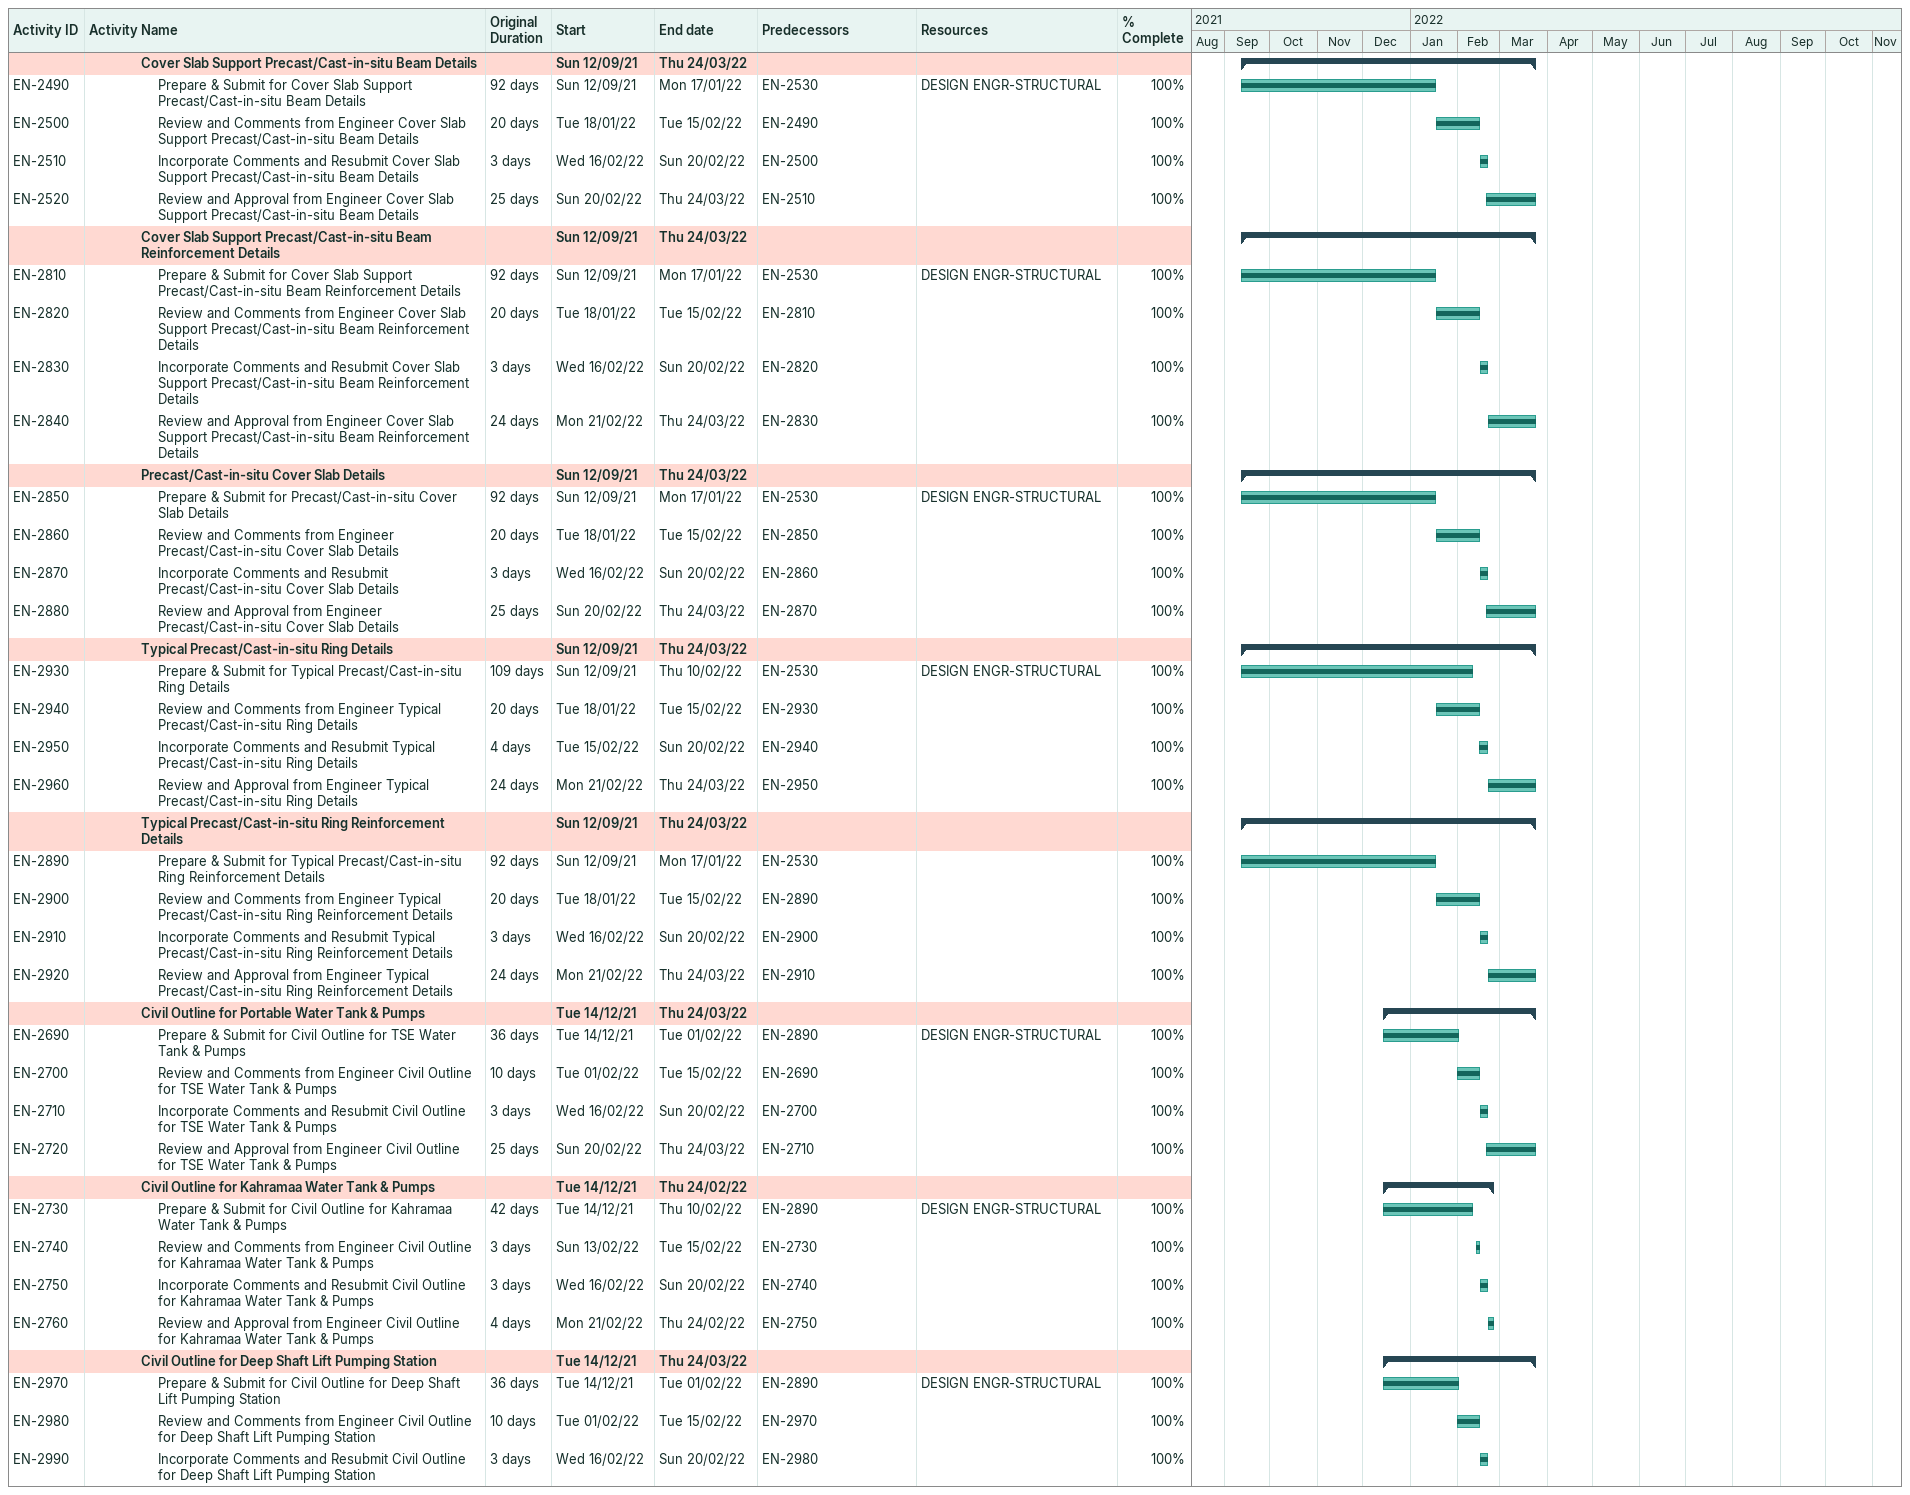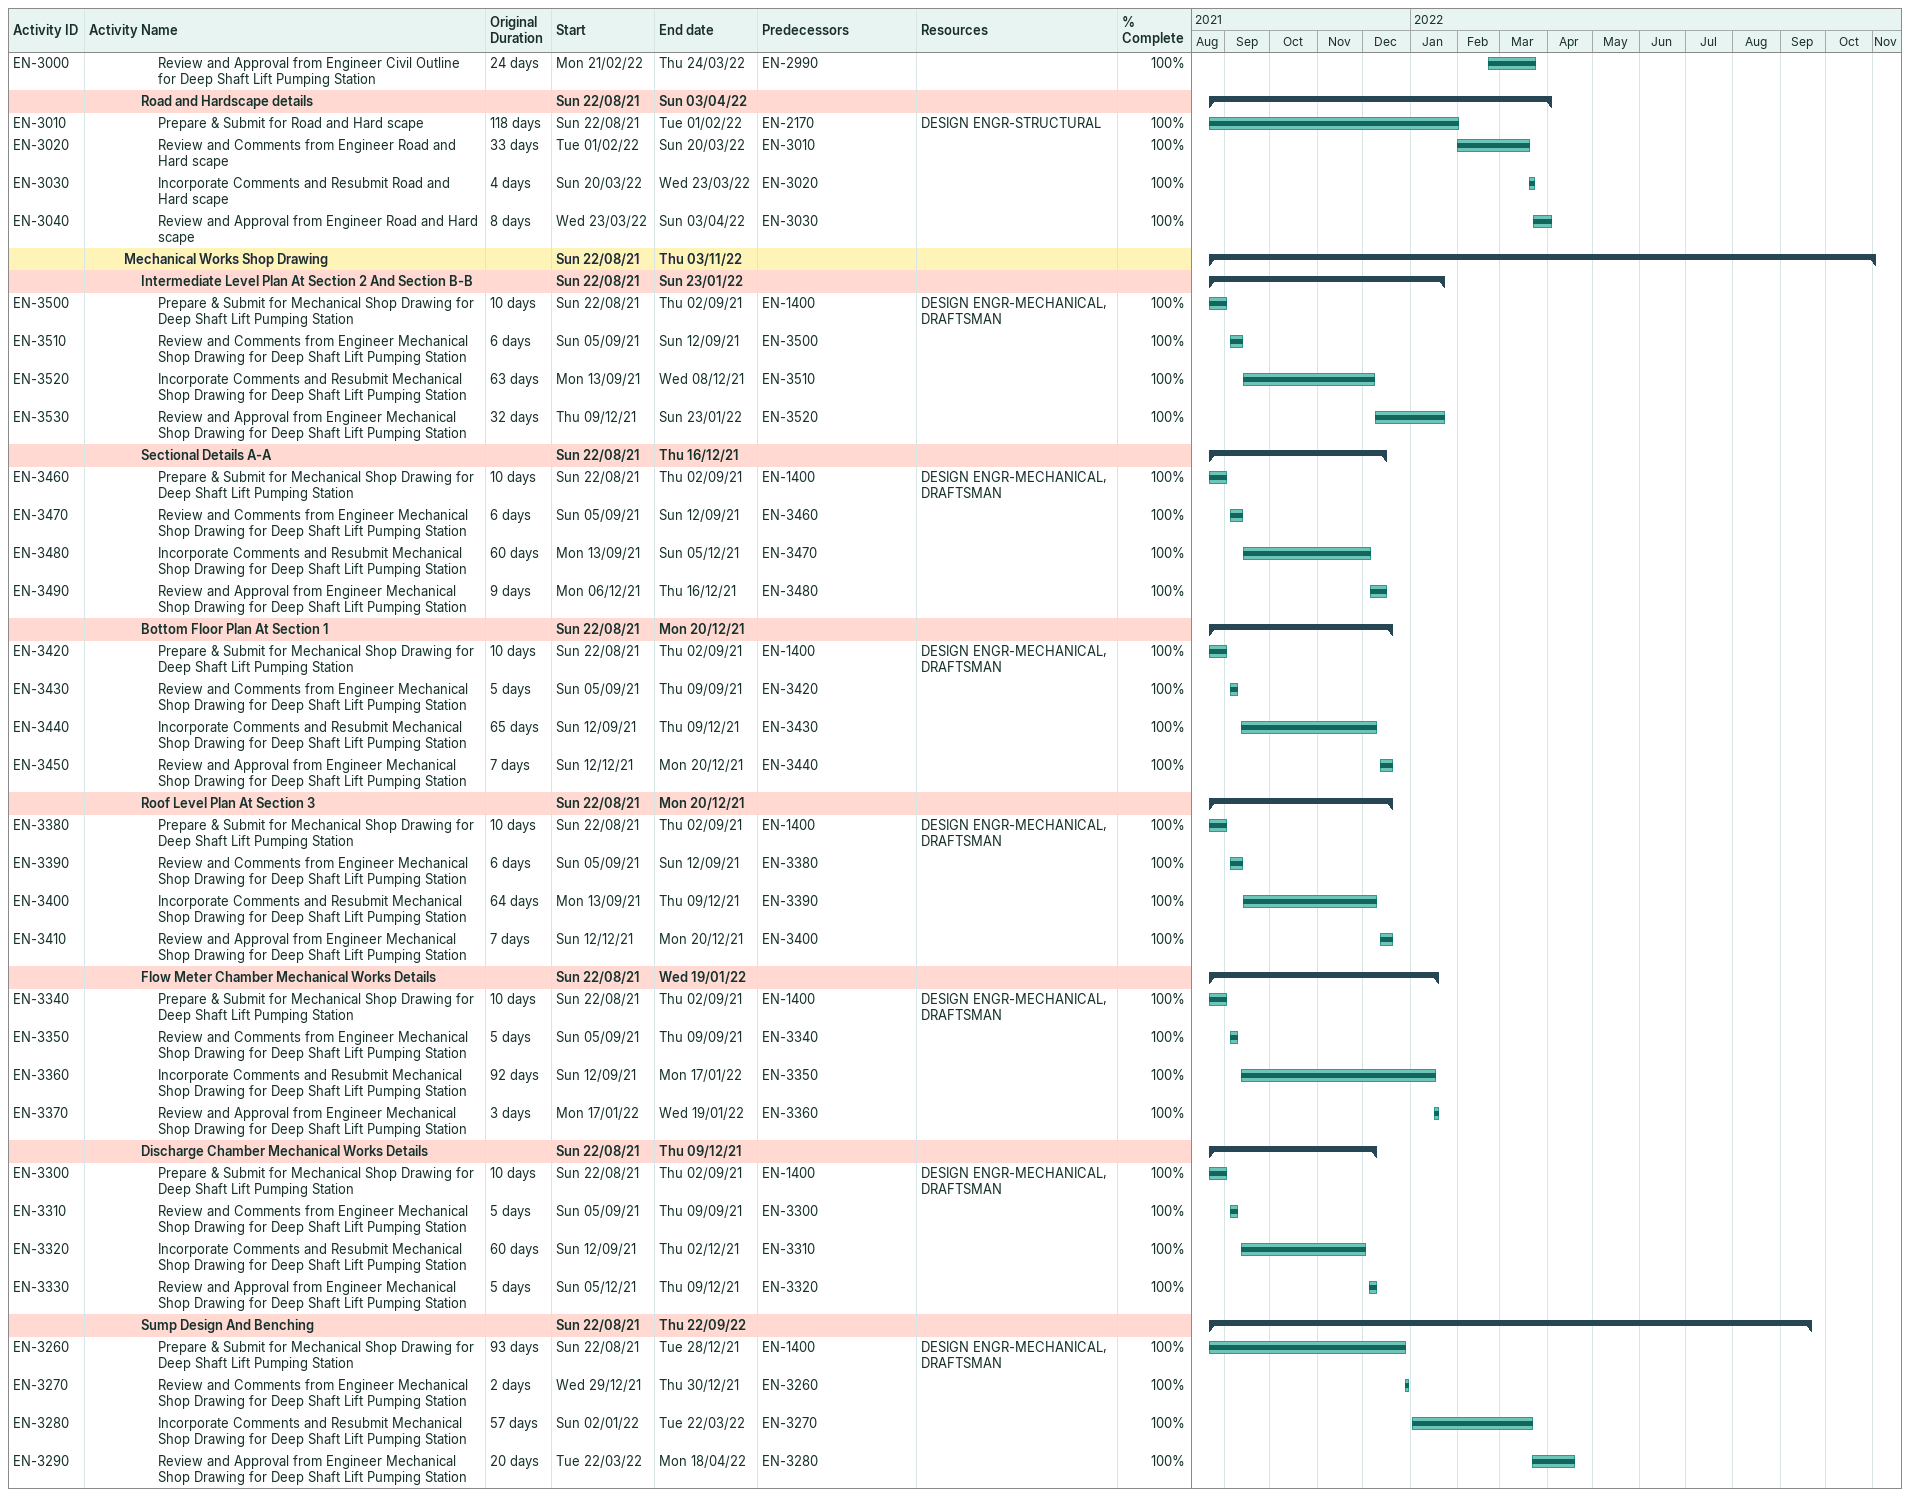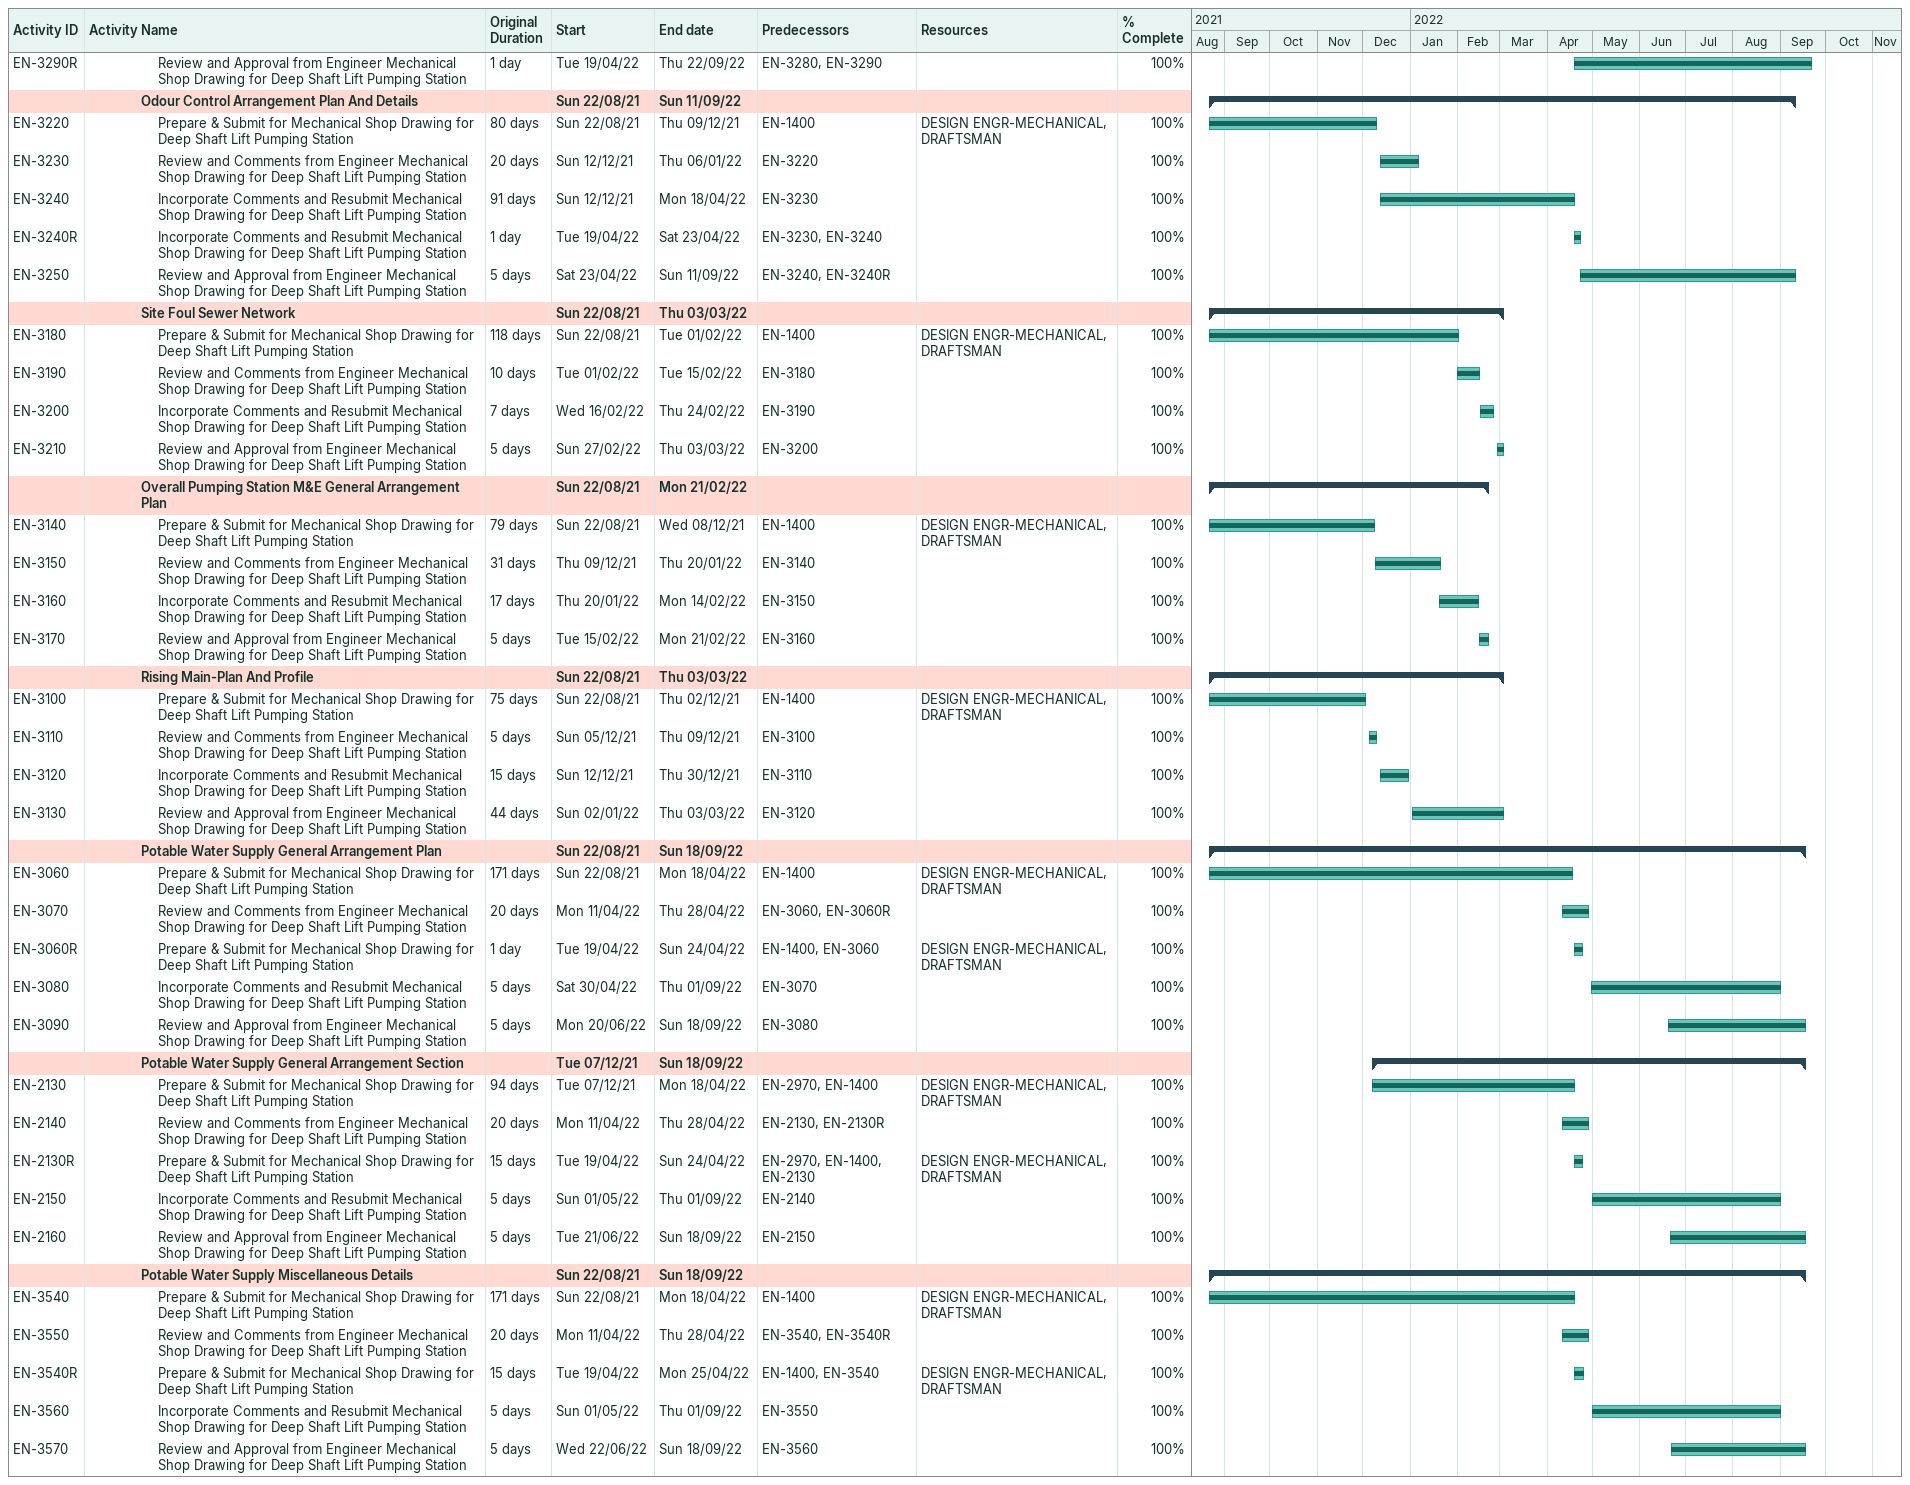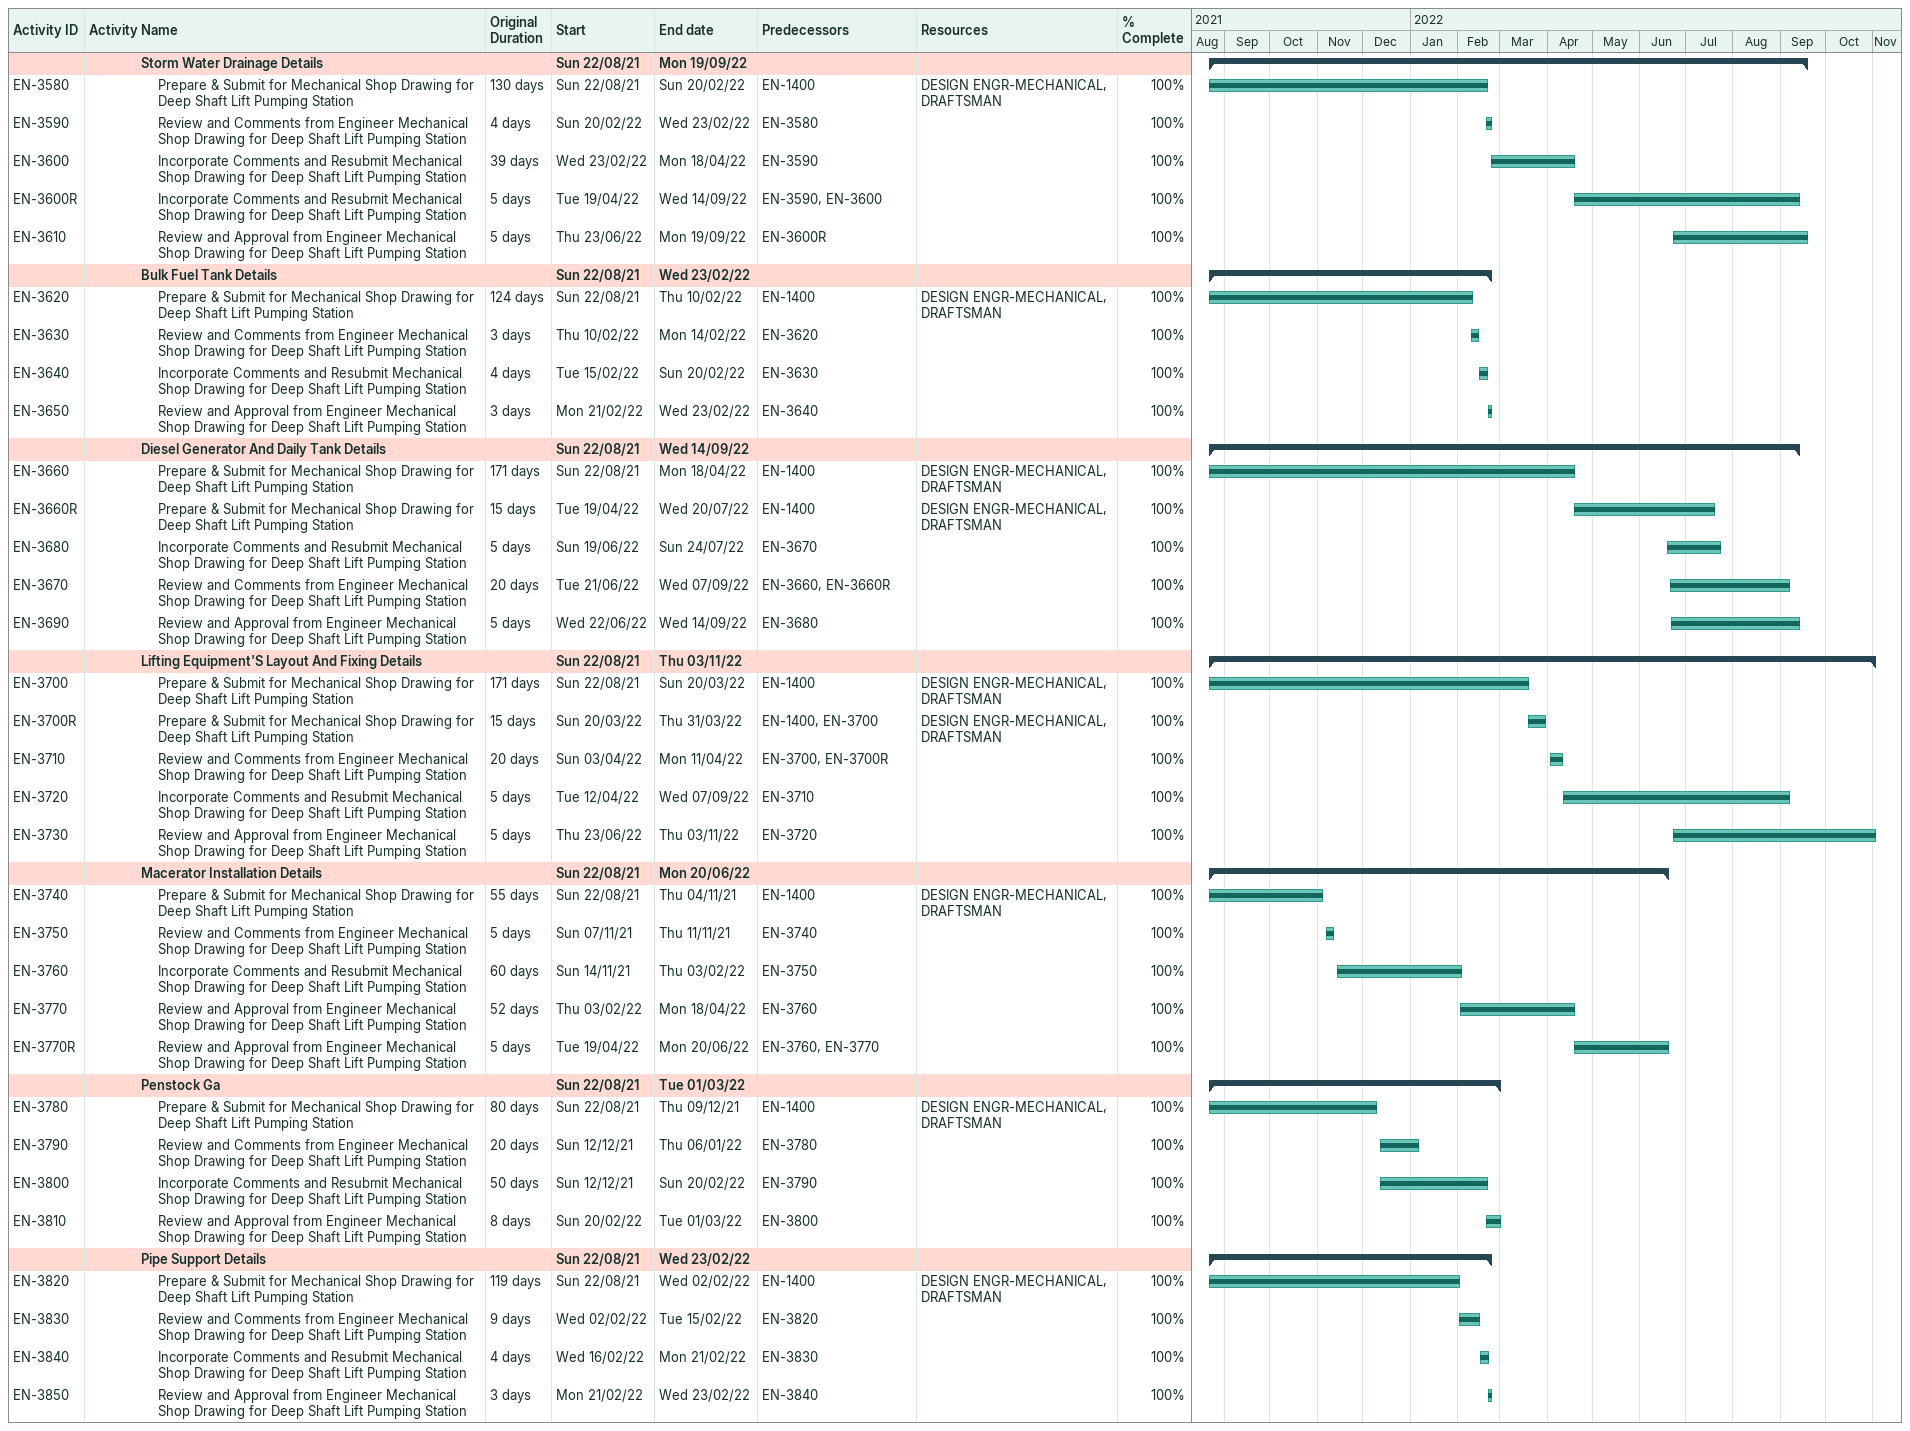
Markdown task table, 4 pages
| ID | Level | Task | Original duration | Start | Finish | Predecessors | Resources | % complete |
|---|---|---|---|---|---|---|---|---|
|  | 4 | **Cover Slab Support Precast/Cast-in-situ Beam Details** |  | 2021-09-12 | 2022-03-24 |  |  |  |
| EN-2490 | 5 | Prepare & Submit for Cover Slab Support Precast/Cast-in-situ Beam Details | 92d | 2021-09-12 | 2022-01-17 | EN-2530 | DESIGN ENGR-STRUCTURAL | 100 |
| EN-2500 | 5 | Review and Comments from Engineer Cover Slab Support Precast/Cast-in-situ Beam Details | 20d | 2022-01-18 | 2022-02-15 | EN-2490 |  | 100 |
| EN-2510 | 5 | Incorporate Comments and Resubmit Cover Slab Support Precast/Cast-in-situ Beam Details | 3d | 2022-02-16 | 2022-02-20 | EN-2500 |  | 100 |
| EN-2520 | 5 | Review and Approval from Engineer Cover Slab Support Precast/Cast-in-situ Beam Details | 25d | 2022-02-20 | 2022-03-24 | EN-2510 |  | 100 |
|  | 4 | **Cover Slab Support Precast/Cast-in-situ Beam Reinforcement Details** |  | 2021-09-12 | 2022-03-24 |  |  |  |
| EN-2810 | 5 | Prepare & Submit for Cover Slab Support Precast/Cast-in-situ Beam Reinforcement Details | 92d | 2021-09-12 | 2022-01-17 | EN-2530 | DESIGN ENGR-STRUCTURAL | 100 |
| EN-2820 | 5 | Review and Comments from Engineer Cover Slab Support Precast/Cast-in-situ Beam Reinforcement Details | 20d | 2022-01-18 | 2022-02-15 | EN-2810 |  | 100 |
| EN-2830 | 5 | Incorporate Comments and Resubmit Cover Slab Support Precast/Cast-in-situ Beam Reinforcement Details | 3d | 2022-02-16 | 2022-02-20 | EN-2820 |  | 100 |
| EN-2840 | 5 | Review and Approval from Engineer Cover Slab Support Precast/Cast-in-situ Beam Reinforcement Details | 24d | 2022-02-21 | 2022-03-24 | EN-2830 |  | 100 |
|  | 4 | **Precast/Cast-in-situ Cover Slab Details** |  | 2021-09-12 | 2022-03-24 |  |  |  |
| EN-2850 | 5 | Prepare & Submit for Precast/Cast-in-situ Cover Slab Details | 92d | 2021-09-12 | 2022-01-17 | EN-2530 | DESIGN ENGR-STRUCTURAL | 100 |
| EN-2860 | 5 | Review and Comments from Engineer Precast/Cast-in-situ Cover Slab Details | 20d | 2022-01-18 | 2022-02-15 | EN-2850 |  | 100 |
| EN-2870 | 5 | Incorporate Comments and Resubmit Precast/Cast-in-situ Cover Slab Details | 3d | 2022-02-16 | 2022-02-20 | EN-2860 |  | 100 |
| EN-2880 | 5 | Review and Approval from Engineer Precast/Cast-in-situ Cover Slab Details | 25d | 2022-02-20 | 2022-03-24 | EN-2870 |  | 100 |
|  | 4 | **Typical Precast/Cast-in-situ Ring Details** |  | 2021-09-12 | 2022-03-24 |  |  |  |
| EN-2930 | 5 | Prepare & Submit for Typical Precast/Cast-in-situ Ring Details | 109d | 2021-09-12 | 2022-02-10 | EN-2530 | DESIGN ENGR-STRUCTURAL | 100 |
| EN-2940 | 5 | Review and Comments from Engineer Typical Precast/Cast-in-situ Ring Details | 20d | 2022-01-18 | 2022-02-15 | EN-2930 |  | 100 |
| EN-2950 | 5 | Incorporate Comments and Resubmit Typical Precast/Cast-in-situ Ring Details | 4d | 2022-02-15 | 2022-02-20 | EN-2940 |  | 100 |
| EN-2960 | 5 | Review and Approval from Engineer Typical Precast/Cast-in-situ Ring Details | 24d | 2022-02-21 | 2022-03-24 | EN-2950 |  | 100 |
|  | 4 | **Typical Precast/Cast-in-situ Ring Reinforcement Details** |  | 2021-09-12 | 2022-03-24 |  |  |  |
| EN-2890 | 5 | Prepare & Submit for Typical Precast/Cast-in-situ Ring Reinforcement Details | 92d | 2021-09-12 | 2022-01-17 | EN-2530 |  | 100 |
| EN-2900 | 5 | Review and Comments from Engineer Typical Precast/Cast-in-situ Ring Reinforcement Details | 20d | 2022-01-18 | 2022-02-15 | EN-2890 |  | 100 |
| EN-2910 | 5 | Incorporate Comments and Resubmit Typical Precast/Cast-in-situ Ring Reinforcement Details | 3d | 2022-02-16 | 2022-02-20 | EN-2900 |  | 100 |
| EN-2920 | 5 | Review and Approval from Engineer Typical Precast/Cast-in-situ Ring Reinforcement Details | 24d | 2022-02-21 | 2022-03-24 | EN-2910 |  | 100 |
|  | 4 | **Civil Outline for Portable Water Tank & Pumps** |  | 2021-12-14 | 2022-03-24 |  |  |  |
| EN-2690 | 5 | Prepare & Submit for Civil Outline for TSE Water Tank & Pumps | 36d | 2021-12-14 | 2022-02-01 | EN-2890 | DESIGN ENGR-STRUCTURAL | 100 |
| EN-2700 | 5 | Review and Comments from Engineer Civil Outline for TSE Water Tank & Pumps | 10d | 2022-02-01 | 2022-02-15 | EN-2690 |  | 100 |
| EN-2710 | 5 | Incorporate Comments and Resubmit Civil Outline for TSE Water Tank & Pumps | 3d | 2022-02-16 | 2022-02-20 | EN-2700 |  | 100 |
| EN-2720 | 5 | Review and Approval from Engineer Civil Outline for TSE Water Tank & Pumps | 25d | 2022-02-20 | 2022-03-24 | EN-2710 |  | 100 |
|  | 4 | **Civil Outline for Kahramaa Water Tank & Pumps** |  | 2021-12-14 | 2022-02-24 |  |  |  |
| EN-2730 | 5 | Prepare & Submit for Civil Outline for Kahramaa Water Tank & Pumps | 42d | 2021-12-14 | 2022-02-10 | EN-2890 | DESIGN ENGR-STRUCTURAL | 100 |
| EN-2740 | 5 | Review and Comments from Engineer Civil Outline for Kahramaa Water Tank & Pumps | 3d | 2022-02-13 | 2022-02-15 | EN-2730 |  | 100 |
| EN-2750 | 5 | Incorporate Comments and Resubmit Civil Outline for Kahramaa Water Tank & Pumps | 3d | 2022-02-16 | 2022-02-20 | EN-2740 |  | 100 |
| EN-2760 | 5 | Review and Approval from Engineer Civil Outline for Kahramaa Water Tank & Pumps | 4d | 2022-02-21 | 2022-02-24 | EN-2750 |  | 100 |
|  | 4 | **Civil Outline for Deep Shaft Lift Pumping Station** |  | 2021-12-14 | 2022-03-24 |  |  |  |
| EN-2970 | 5 | Prepare & Submit for Civil Outline for Deep Shaft Lift Pumping Station | 36d | 2021-12-14 | 2022-02-01 | EN-2890 | DESIGN ENGR-STRUCTURAL | 100 |
| EN-2980 | 5 | Review and Comments from Engineer Civil Outline for Deep Shaft Lift Pumping Station | 10d | 2022-02-01 | 2022-02-15 | EN-2970 |  | 100 |
| EN-2990 | 5 | Incorporate Comments and Resubmit Civil Outline for Deep Shaft Lift Pumping Station | 3d | 2022-02-16 | 2022-02-20 | EN-2980 |  | 100 |
| EN-3000 | 5 | Review and Approval from Engineer Civil Outline for Deep Shaft Lift Pumping Station | 24d | 2022-02-21 | 2022-03-24 | EN-2990 |  | 100 |
|  | 4 | **Road and Hardscape details** |  | 2021-08-22 | 2022-04-03 |  |  |  |
| EN-3010 | 5 | Prepare & Submit for Road and Hard scape | 118d | 2021-08-22 | 2022-02-01 | EN-2170 | DESIGN ENGR-STRUCTURAL | 100 |
| EN-3020 | 5 | Review and Comments from Engineer Road and Hard scape | 33d | 2022-02-01 | 2022-03-20 | EN-3010 |  | 100 |
| EN-3030 | 5 | Incorporate Comments and Resubmit Road and Hard scape | 4d | 2022-03-20 | 2022-03-23 | EN-3020 |  | 100 |
| EN-3040 | 5 | Review and Approval from Engineer Road and Hard scape | 8d | 2022-03-23 | 2022-04-03 | EN-3030 |  | 100 |
|  | 3 | **Mechanical Works Shop Drawing** |  | 2021-08-22 | 2022-11-03 |  |  |  |
|  | 4 | **Intermediate Level Plan At Section 2 And Section B-B** |  | 2021-08-22 | 2022-01-23 |  |  |  |
| EN-3500 | 5 | Prepare & Submit for Mechanical Shop Drawing for Deep Shaft Lift Pumping Station | 10d | 2021-08-22 | 2021-09-02 | EN-1400 | DESIGN ENGR-MECHANICAL, DRAFTSMAN | 100 |
| EN-3510 | 5 | Review and Comments from Engineer Mechanical Shop Drawing for Deep Shaft Lift Pumping Station | 6d | 2021-09-05 | 2021-09-12 | EN-3500 |  | 100 |
| EN-3520 | 5 | Incorporate Comments and Resubmit Mechanical Shop Drawing for Deep Shaft Lift Pumping Station | 63d | 2021-09-13 | 2021-12-08 | EN-3510 |  | 100 |
| EN-3530 | 5 | Review and Approval from Engineer Mechanical Shop Drawing for Deep Shaft Lift Pumping Station | 32d | 2021-12-09 | 2022-01-23 | EN-3520 |  | 100 |
|  | 4 | **Sectional Details A-A** |  | 2021-08-22 | 2021-12-16 |  |  |  |
| EN-3460 | 5 | Prepare & Submit for Mechanical Shop Drawing for Deep Shaft Lift Pumping Station | 10d | 2021-08-22 | 2021-09-02 | EN-1400 | DESIGN ENGR-MECHANICAL, DRAFTSMAN | 100 |
| EN-3470 | 5 | Review and Comments from Engineer Mechanical Shop Drawing for Deep Shaft Lift Pumping Station | 6d | 2021-09-05 | 2021-09-12 | EN-3460 |  | 100 |
| EN-3480 | 5 | Incorporate Comments and Resubmit Mechanical Shop Drawing for Deep Shaft Lift Pumping Station | 60d | 2021-09-13 | 2021-12-05 | EN-3470 |  | 100 |
| EN-3490 | 5 | Review and Approval from Engineer Mechanical Shop Drawing for Deep Shaft Lift Pumping Station | 9d | 2021-12-06 | 2021-12-16 | EN-3480 |  | 100 |
|  | 4 | **Bottom Floor Plan At Section 1** |  | 2021-08-22 | 2021-12-20 |  |  |  |
| EN-3420 | 5 | Prepare & Submit for Mechanical Shop Drawing for Deep Shaft Lift Pumping Station | 10d | 2021-08-22 | 2021-09-02 | EN-1400 | DESIGN ENGR-MECHANICAL, DRAFTSMAN | 100 |
| EN-3430 | 5 | Review and Comments from Engineer Mechanical Shop Drawing for Deep Shaft Lift Pumping Station | 5d | 2021-09-05 | 2021-09-09 | EN-3420 |  | 100 |
| EN-3440 | 5 | Incorporate Comments and Resubmit Mechanical Shop Drawing for Deep Shaft Lift Pumping Station | 65d | 2021-09-12 | 2021-12-09 | EN-3430 |  | 100 |
| EN-3450 | 5 | Review and Approval from Engineer Mechanical Shop Drawing for Deep Shaft Lift Pumping Station | 7d | 2021-12-12 | 2021-12-20 | EN-3440 |  | 100 |
|  | 4 | **Roof Level Plan At Section 3** |  | 2021-08-22 | 2021-12-20 |  |  |  |
| EN-3380 | 5 | Prepare & Submit for Mechanical Shop Drawing for Deep Shaft Lift Pumping Station | 10d | 2021-08-22 | 2021-09-02 | EN-1400 | DESIGN ENGR-MECHANICAL, DRAFTSMAN | 100 |
| EN-3390 | 5 | Review and Comments from Engineer Mechanical Shop Drawing for Deep Shaft Lift Pumping Station | 6d | 2021-09-05 | 2021-09-12 | EN-3380 |  | 100 |
| EN-3400 | 5 | Incorporate Comments and Resubmit Mechanical Shop Drawing for Deep Shaft Lift Pumping Station | 64d | 2021-09-13 | 2021-12-09 | EN-3390 |  | 100 |
| EN-3410 | 5 | Review and Approval from Engineer Mechanical Shop Drawing for Deep Shaft Lift Pumping Station | 7d | 2021-12-12 | 2021-12-20 | EN-3400 |  | 100 |
|  | 4 | **Flow Meter Chamber Mechanical Works Details** |  | 2021-08-22 | 2022-01-19 |  |  |  |
| EN-3340 | 5 | Prepare & Submit for Mechanical Shop Drawing for Deep Shaft Lift Pumping Station | 10d | 2021-08-22 | 2021-09-02 | EN-1400 | DESIGN ENGR-MECHANICAL, DRAFTSMAN | 100 |
| EN-3350 | 5 | Review and Comments from Engineer Mechanical Shop Drawing for Deep Shaft Lift Pumping Station | 5d | 2021-09-05 | 2021-09-09 | EN-3340 |  | 100 |
| EN-3360 | 5 | Incorporate Comments and Resubmit Mechanical Shop Drawing for Deep Shaft Lift Pumping Station | 92d | 2021-09-12 | 2022-01-17 | EN-3350 |  | 100 |
| EN-3370 | 5 | Review and Approval from Engineer Mechanical Shop Drawing for Deep Shaft Lift Pumping Station | 3d | 2022-01-17 | 2022-01-19 | EN-3360 |  | 100 |
|  | 4 | **Discharge Chamber Mechanical Works Details** |  | 2021-08-22 | 2021-12-09 |  |  |  |
| EN-3300 | 5 | Prepare & Submit for Mechanical Shop Drawing for Deep Shaft Lift Pumping Station | 10d | 2021-08-22 | 2021-09-02 | EN-1400 | DESIGN ENGR-MECHANICAL, DRAFTSMAN | 100 |
| EN-3310 | 5 | Review and Comments from Engineer Mechanical Shop Drawing for Deep Shaft Lift Pumping Station | 5d | 2021-09-05 | 2021-09-09 | EN-3300 |  | 100 |
| EN-3320 | 5 | Incorporate Comments and Resubmit Mechanical Shop Drawing for Deep Shaft Lift Pumping Station | 60d | 2021-09-12 | 2021-12-02 | EN-3310 |  | 100 |
| EN-3330 | 5 | Review and Approval from Engineer Mechanical Shop Drawing for Deep Shaft Lift Pumping Station | 5d | 2021-12-05 | 2021-12-09 | EN-3320 |  | 100 |
|  | 4 | **Sump Design And Benching** |  | 2021-08-22 | 2022-09-22 |  |  |  |
| EN-3260 | 5 | Prepare & Submit for Mechanical Shop Drawing for Deep Shaft Lift Pumping Station | 93d | 2021-08-22 | 2021-12-28 | EN-1400 | DESIGN ENGR-MECHANICAL, DRAFTSMAN | 100 |
| EN-3270 | 5 | Review and Comments from Engineer Mechanical Shop Drawing for Deep Shaft Lift Pumping Station | 2d | 2021-12-29 | 2021-12-30 | EN-3260 |  | 100 |
| EN-3280 | 5 | Incorporate Comments and Resubmit Mechanical Shop Drawing for Deep Shaft Lift Pumping Station | 57d | 2022-01-02 | 2022-03-22 | EN-3270 |  | 100 |
| EN-3290 | 5 | Review and Approval from Engineer Mechanical Shop Drawing for Deep Shaft Lift Pumping Station | 20d | 2022-03-22 | 2022-04-18 | EN-3280 |  | 100 |
| EN-3290R | 5 | Review and Approval from Engineer Mechanical Shop Drawing for Deep Shaft Lift Pumping Station | 1d | 2022-04-19 | 2022-09-22 | EN-3280, EN-3290 |  | 100 |
|  | 4 | **Odour Control Arrangement Plan And Details** |  | 2021-08-22 | 2022-09-11 |  |  |  |
| EN-3220 | 5 | Prepare & Submit for Mechanical Shop Drawing for Deep Shaft Lift Pumping Station | 80d | 2021-08-22 | 2021-12-09 | EN-1400 | DESIGN ENGR-MECHANICAL, DRAFTSMAN | 100 |
| EN-3230 | 5 | Review and Comments from Engineer Mechanical Shop Drawing for Deep Shaft Lift Pumping Station | 20d | 2021-12-12 | 2022-01-06 | EN-3220 |  | 100 |
| EN-3240 | 5 | Incorporate Comments and Resubmit Mechanical Shop Drawing for Deep Shaft Lift Pumping Station | 91d | 2021-12-12 | 2022-04-18 | EN-3230 |  | 100 |
| EN-3240R | 5 | Incorporate Comments and Resubmit Mechanical Shop Drawing for Deep Shaft Lift Pumping Station | 1d | 2022-04-19 | 2022-04-23 | EN-3230, EN-3240 |  | 100 |
| EN-3250 | 5 | Review and Approval from Engineer Mechanical Shop Drawing for Deep Shaft Lift Pumping Station | 5d | 2022-04-23 | 2022-09-11 | EN-3240, EN-3240R |  | 100 |
|  | 4 | **Site Foul Sewer Network** |  | 2021-08-22 | 2022-03-03 |  |  |  |
| EN-3180 | 5 | Prepare & Submit for Mechanical Shop Drawing for Deep Shaft Lift Pumping Station | 118d | 2021-08-22 | 2022-02-01 | EN-1400 | DESIGN ENGR-MECHANICAL, DRAFTSMAN | 100 |
| EN-3190 | 5 | Review and Comments from Engineer Mechanical Shop Drawing for Deep Shaft Lift Pumping Station | 10d | 2022-02-01 | 2022-02-15 | EN-3180 |  | 100 |
| EN-3200 | 5 | Incorporate Comments and Resubmit Mechanical Shop Drawing for Deep Shaft Lift Pumping Station | 7d | 2022-02-16 | 2022-02-24 | EN-3190 |  | 100 |
| EN-3210 | 5 | Review and Approval from Engineer Mechanical Shop Drawing for Deep Shaft Lift Pumping Station | 5d | 2022-02-27 | 2022-03-03 | EN-3200 |  | 100 |
|  | 4 | **Overall Pumping Station M&E General Arrangement Plan** |  | 2021-08-22 | 2022-02-21 |  |  |  |
| EN-3140 | 5 | Prepare & Submit for Mechanical Shop Drawing for Deep Shaft Lift Pumping Station | 79d | 2021-08-22 | 2021-12-08 | EN-1400 | DESIGN ENGR-MECHANICAL, DRAFTSMAN | 100 |
| EN-3150 | 5 | Review and Comments from Engineer Mechanical Shop Drawing for Deep Shaft Lift Pumping Station | 31d | 2021-12-09 | 2022-01-20 | EN-3140 |  | 100 |
| EN-3160 | 5 | Incorporate Comments and Resubmit Mechanical Shop Drawing for Deep Shaft Lift Pumping Station | 17d | 2022-01-20 | 2022-02-14 | EN-3150 |  | 100 |
| EN-3170 | 5 | Review and Approval from Engineer Mechanical Shop Drawing for Deep Shaft Lift Pumping Station | 5d | 2022-02-15 | 2022-02-21 | EN-3160 |  | 100 |
|  | 4 | **Rising Main-Plan And Profile** |  | 2021-08-22 | 2022-03-03 |  |  |  |
| EN-3100 | 5 | Prepare & Submit for Mechanical Shop Drawing for Deep Shaft Lift Pumping Station | 75d | 2021-08-22 | 2021-12-02 | EN-1400 | DESIGN ENGR-MECHANICAL, DRAFTSMAN | 100 |
| EN-3110 | 5 | Review and Comments from Engineer Mechanical Shop Drawing for Deep Shaft Lift Pumping Station | 5d | 2021-12-05 | 2021-12-09 | EN-3100 |  | 100 |
| EN-3120 | 5 | Incorporate Comments and Resubmit Mechanical Shop Drawing for Deep Shaft Lift Pumping Station | 15d | 2021-12-12 | 2021-12-30 | EN-3110 |  | 100 |
| EN-3130 | 5 | Review and Approval from Engineer Mechanical Shop Drawing for Deep Shaft Lift Pumping Station | 44d | 2022-01-02 | 2022-03-03 | EN-3120 |  | 100 |
|  | 4 | **Potable Water Supply General Arrangement Plan** |  | 2021-08-22 | 2022-09-18 |  |  |  |
| EN-3060 | 5 | Prepare & Submit for Mechanical Shop Drawing for Deep Shaft Lift Pumping Station | 171d | 2021-08-22 | 2022-04-18 | EN-1400 | DESIGN ENGR-MECHANICAL, DRAFTSMAN | 100 |
| EN-3070 | 5 | Review and Comments from Engineer Mechanical Shop Drawing for Deep Shaft Lift Pumping Station | 20d | 2022-04-11 | 2022-04-28 | EN-3060, EN-3060R |  | 100 |
| EN-3060R | 5 | Prepare & Submit for Mechanical Shop Drawing for Deep Shaft Lift Pumping Station | 1d | 2022-04-19 | 2022-04-24 | EN-1400, EN-3060 | DESIGN ENGR-MECHANICAL, DRAFTSMAN | 100 |
| EN-3080 | 5 | Incorporate Comments and Resubmit Mechanical Shop Drawing for Deep Shaft Lift Pumping Station | 5d | 2022-04-30 | 2022-09-01 | EN-3070 |  | 100 |
| EN-3090 | 5 | Review and Approval from Engineer Mechanical Shop Drawing for Deep Shaft Lift Pumping Station | 5d | 2022-06-20 | 2022-09-18 | EN-3080 |  | 100 |
|  | 4 | **Potable Water Supply General Arrangement Section** |  | 2021-12-07 | 2022-09-18 |  |  |  |
| EN-2130 | 5 | Prepare & Submit for Mechanical Shop Drawing for Deep Shaft Lift Pumping Station | 94d | 2021-12-07 | 2022-04-18 | EN-2970, EN-1400 | DESIGN ENGR-MECHANICAL, DRAFTSMAN | 100 |
| EN-2140 | 5 | Review and Comments from Engineer Mechanical Shop Drawing for Deep Shaft Lift Pumping Station | 20d | 2022-04-11 | 2022-04-28 | EN-2130, EN-2130R |  | 100 |
| EN-2130R | 5 | Prepare & Submit for Mechanical Shop Drawing for Deep Shaft Lift Pumping Station | 15d | 2022-04-19 | 2022-04-24 | EN-2970, EN-1400, EN-2130 | DESIGN ENGR-MECHANICAL, DRAFTSMAN | 100 |
| EN-2150 | 5 | Incorporate Comments and Resubmit Mechanical Shop Drawing for Deep Shaft Lift Pumping Station | 5d | 2022-05-01 | 2022-09-01 | EN-2140 |  | 100 |
| EN-2160 | 5 | Review and Approval from Engineer Mechanical Shop Drawing for Deep Shaft Lift Pumping Station | 5d | 2022-06-21 | 2022-09-18 | EN-2150 |  | 100 |
|  | 4 | **Potable Water Supply Miscellaneous Details** |  | 2021-08-22 | 2022-09-18 |  |  |  |
| EN-3540 | 5 | Prepare & Submit for Mechanical Shop Drawing for Deep Shaft Lift Pumping Station | 171d | 2021-08-22 | 2022-04-18 | EN-1400 | DESIGN ENGR-MECHANICAL, DRAFTSMAN | 100 |
| EN-3550 | 5 | Review and Comments from Engineer Mechanical Shop Drawing for Deep Shaft Lift Pumping Station | 20d | 2022-04-11 | 2022-04-28 | EN-3540, EN-3540R |  | 100 |
| EN-3540R | 5 | Prepare & Submit for Mechanical Shop Drawing for Deep Shaft Lift Pumping Station | 15d | 2022-04-19 | 2022-04-25 | EN-1400, EN-3540 | DESIGN ENGR-MECHANICAL, DRAFTSMAN | 100 |
| EN-3560 | 5 | Incorporate Comments and Resubmit Mechanical Shop Drawing for Deep Shaft Lift Pumping Station | 5d | 2022-05-01 | 2022-09-01 | EN-3550 |  | 100 |
| EN-3570 | 5 | Review and Approval from Engineer Mechanical Shop Drawing for Deep Shaft Lift Pumping Station | 5d | 2022-06-22 | 2022-09-18 | EN-3560 |  | 100 |
|  | 4 | **Storm Water Drainage Details** |  | 2021-08-22 | 2022-09-19 |  |  |  |
| EN-3580 | 5 | Prepare & Submit for Mechanical Shop Drawing for Deep Shaft Lift Pumping Station | 130d | 2021-08-22 | 2022-02-20 | EN-1400 | DESIGN ENGR-MECHANICAL, DRAFTSMAN | 100 |
| EN-3590 | 5 | Review and Comments from Engineer Mechanical Shop Drawing for Deep Shaft Lift Pumping Station | 4d | 2022-02-20 | 2022-02-23 | EN-3580 |  | 100 |
| EN-3600 | 5 | Incorporate Comments and Resubmit Mechanical Shop Drawing for Deep Shaft Lift Pumping Station | 39d | 2022-02-23 | 2022-04-18 | EN-3590 |  | 100 |
| EN-3600R | 5 | Incorporate Comments and Resubmit Mechanical Shop Drawing for Deep Shaft Lift Pumping Station | 5d | 2022-04-19 | 2022-09-14 | EN-3590, EN-3600 |  | 100 |
| EN-3610 | 5 | Review and Approval from Engineer Mechanical Shop Drawing for Deep Shaft Lift Pumping Station | 5d | 2022-06-23 | 2022-09-19 | EN-3600R |  | 100 |
|  | 4 | **Bulk Fuel Tank Details** |  | 2021-08-22 | 2022-02-23 |  |  |  |
| EN-3620 | 5 | Prepare & Submit for Mechanical Shop Drawing for Deep Shaft Lift Pumping Station | 124d | 2021-08-22 | 2022-02-10 | EN-1400 | DESIGN ENGR-MECHANICAL, DRAFTSMAN | 100 |
| EN-3630 | 5 | Review and Comments from Engineer Mechanical Shop Drawing for Deep Shaft Lift Pumping Station | 3d | 2022-02-10 | 2022-02-14 | EN-3620 |  | 100 |
| EN-3640 | 5 | Incorporate Comments and Resubmit Mechanical Shop Drawing for Deep Shaft Lift Pumping Station | 4d | 2022-02-15 | 2022-02-20 | EN-3630 |  | 100 |
| EN-3650 | 5 | Review and Approval from Engineer Mechanical Shop Drawing for Deep Shaft Lift Pumping Station | 3d | 2022-02-21 | 2022-02-23 | EN-3640 |  | 100 |
|  | 4 | **Diesel Generator And Daily Tank Details** |  | 2021-08-22 | 2022-09-14 |  |  |  |
| EN-3660 | 5 | Prepare & Submit for Mechanical Shop Drawing for Deep Shaft Lift Pumping Station | 171d | 2021-08-22 | 2022-04-18 | EN-1400 | DESIGN ENGR-MECHANICAL, DRAFTSMAN | 100 |
| EN-3660R | 5 | Prepare & Submit for Mechanical Shop Drawing for Deep Shaft Lift Pumping Station | 15d | 2022-04-19 | 2022-07-20 | EN-1400 | DESIGN ENGR-MECHANICAL, DRAFTSMAN | 100 |
| EN-3680 | 5 | Incorporate Comments and Resubmit Mechanical Shop Drawing for Deep Shaft Lift Pumping Station | 5d | 2022-06-19 | 2022-07-24 | EN-3670 |  | 100 |
| EN-3670 | 5 | Review and Comments from Engineer Mechanical Shop Drawing for Deep Shaft Lift Pumping Station | 20d | 2022-06-21 | 2022-09-07 | EN-3660, EN-3660R |  | 100 |
| EN-3690 | 5 | Review and Approval from Engineer Mechanical Shop Drawing for Deep Shaft Lift Pumping Station | 5d | 2022-06-22 | 2022-09-14 | EN-3680 |  | 100 |
|  | 4 | **Lifting Equipment'S Layout And Fixing Details** |  | 2021-08-22 | 2022-11-03 |  |  |  |
| EN-3700 | 5 | Prepare & Submit for Mechanical Shop Drawing for Deep Shaft Lift Pumping Station | 171d | 2021-08-22 | 2022-03-20 | EN-1400 | DESIGN ENGR-MECHANICAL, DRAFTSMAN | 100 |
| EN-3700R | 5 | Prepare & Submit for Mechanical Shop Drawing for Deep Shaft Lift Pumping Station | 15d | 2022-03-20 | 2022-03-31 | EN-1400, EN-3700 | DESIGN ENGR-MECHANICAL, DRAFTSMAN | 100 |
| EN-3710 | 5 | Review and Comments from Engineer Mechanical Shop Drawing for Deep Shaft Lift Pumping Station | 20d | 2022-04-03 | 2022-04-11 | EN-3700, EN-3700R |  | 100 |
| EN-3720 | 5 | Incorporate Comments and Resubmit Mechanical Shop Drawing for Deep Shaft Lift Pumping Station | 5d | 2022-04-12 | 2022-09-07 | EN-3710 |  | 100 |
| EN-3730 | 5 | Review and Approval from Engineer Mechanical Shop Drawing for Deep Shaft Lift Pumping Station | 5d | 2022-06-23 | 2022-11-03 | EN-3720 |  | 100 |
|  | 4 | **Macerator Installation Details** |  | 2021-08-22 | 2022-06-20 |  |  |  |
| EN-3740 | 5 | Prepare & Submit for Mechanical Shop Drawing for Deep Shaft Lift Pumping Station | 55d | 2021-08-22 | 2021-11-04 | EN-1400 | DESIGN ENGR-MECHANICAL, DRAFTSMAN | 100 |
| EN-3750 | 5 | Review and Comments from Engineer Mechanical Shop Drawing for Deep Shaft Lift Pumping Station | 5d | 2021-11-07 | 2021-11-11 | EN-3740 |  | 100 |
| EN-3760 | 5 | Incorporate Comments and Resubmit Mechanical Shop Drawing for Deep Shaft Lift Pumping Station | 60d | 2021-11-14 | 2022-02-03 | EN-3750 |  | 100 |
| EN-3770 | 5 | Review and Approval from Engineer Mechanical Shop Drawing for Deep Shaft Lift Pumping Station | 52d | 2022-02-03 | 2022-04-18 | EN-3760 |  | 100 |
| EN-3770R | 5 | Review and Approval from Engineer Mechanical Shop Drawing for Deep Shaft Lift Pumping Station | 5d | 2022-04-19 | 2022-06-20 | EN-3760, EN-3770 |  | 100 |
|  | 4 | **Penstock Ga** |  | 2021-08-22 | 2022-03-01 |  |  |  |
| EN-3780 | 5 | Prepare & Submit for Mechanical Shop Drawing for Deep Shaft Lift Pumping Station | 80d | 2021-08-22 | 2021-12-09 | EN-1400 | DESIGN ENGR-MECHANICAL, DRAFTSMAN | 100 |
| EN-3790 | 5 | Review and Comments from Engineer Mechanical Shop Drawing for Deep Shaft Lift Pumping Station | 20d | 2021-12-12 | 2022-01-06 | EN-3780 |  | 100 |
| EN-3800 | 5 | Incorporate Comments and Resubmit Mechanical Shop Drawing for Deep Shaft Lift Pumping Station | 50d | 2021-12-12 | 2022-02-20 | EN-3790 |  | 100 |
| EN-3810 | 5 | Review and Approval from Engineer Mechanical Shop Drawing for Deep Shaft Lift Pumping Station | 8d | 2022-02-20 | 2022-03-01 | EN-3800 |  | 100 |
|  | 4 | **Pipe Support Details** |  | 2021-08-22 | 2022-02-23 |  |  |  |
| EN-3820 | 5 | Prepare & Submit for Mechanical Shop Drawing for Deep Shaft Lift Pumping Station | 119d | 2021-08-22 | 2022-02-02 | EN-1400 | DESIGN ENGR-MECHANICAL, DRAFTSMAN | 100 |
| EN-3830 | 5 | Review and Comments from Engineer Mechanical Shop Drawing for Deep Shaft Lift Pumping Station | 9d | 2022-02-02 | 2022-02-15 | EN-3820 |  | 100 |
| EN-3840 | 5 | Incorporate Comments and Resubmit Mechanical Shop Drawing for Deep Shaft Lift Pumping Station | 4d | 2022-02-16 | 2022-02-21 | EN-3830 |  | 100 |
| EN-3850 | 5 | Review and Approval from Engineer Mechanical Shop Drawing for Deep Shaft Lift Pumping Station | 3d | 2022-02-21 | 2022-02-23 | EN-3840 |  | 100 |
